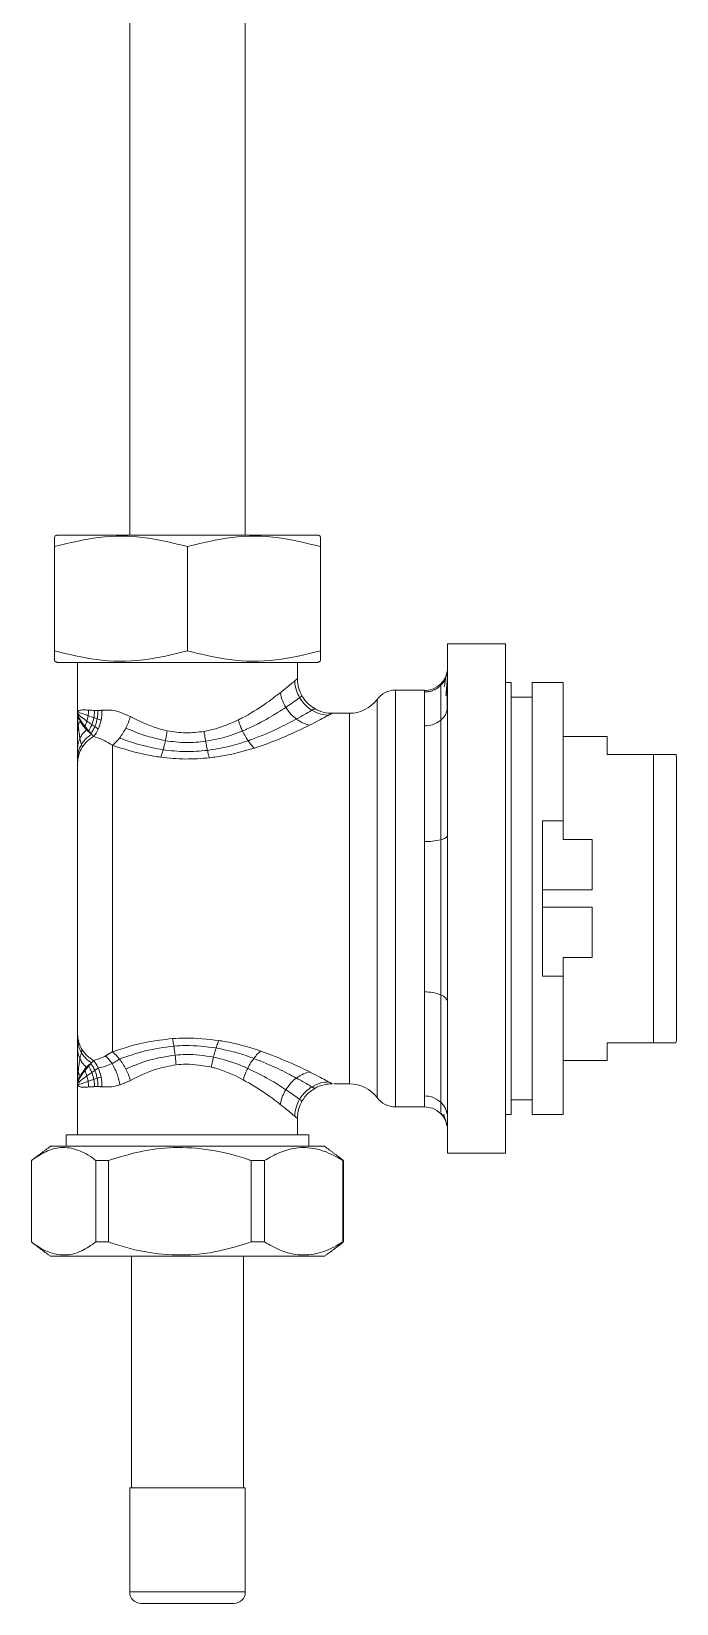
# Model space of a CAD drawing. Header units: millimetres. Extents: x 0 to 420, y 0 to 298.
# Drawn here: x 191.3 to 219.2, y 167.7 to 235.6 of the extents above; entities that cross this region are included whole.
import ezdxf

# ---------------------------------------------------------------- set-up
doc = ezdxf.new("R2010")
doc.units = ezdxf.units.MM

msp = doc.modelspace()

# ---------------------------------------------------------------- linework, layer by layer
at = {"color": 7, "linetype": 'Continuous', "lineweight": 15}
for p, q in [((203.694833, 213.889448), (192.415779, 213.889448)), ((192.305302, 213.389447), (192.305302, 208.889445)), ((198.055302, 213.389447), (198.055302, 208.889445)), ((203.805303, 213.389447), (203.805303, 208.889445)), ((209.305306, 209.189447), (209.305306, 187.189447)), ((211.805304, 209.189447), (211.805304, 187.189447)), ((203.694833, 208.389448), (192.415779, 208.389448)), ((212.055305, 207.514448), (212.055305, 188.864449)), ((212.955305, 207.514448), (212.955305, 188.864449)), ((214.305305, 207.514448), (214.305305, 201.545877)), ((214.305305, 206.439448), (214.305305, 205.189446)), ((216.205304, 204.414448), (216.205304, 205.189446)), ((218.205304, 204.414448), (216.205304, 204.414448)), ((213.405305, 194.833016), (213.405305, 201.545877)), ((213.405305, 201.545877), (214.305305, 201.545877)), ((214.305305, 200.739445), (214.305305, 201.545877)), ((214.305305, 200.739445), (215.555304, 200.739445)), ((215.555304, 200.739445), (215.555304, 198.564446)), ((215.555304, 198.564446), (213.405305, 198.564446)), ((213.405305, 197.814448), (215.555304, 197.814448)), ((215.555304, 197.814448), (215.555304, 195.639448)), ((214.305305, 194.833016), (214.305305, 195.639448)), ((215.555304, 195.639448), (214.305305, 195.639448)), ((214.305305, 194.833016), (213.405305, 194.833016)), ((214.305305, 194.833016), (214.305305, 188.864449)), ((218.205304, 191.964446), (216.205304, 191.964446)), ((216.205304, 191.964446), (216.205304, 191.189447)), ((214.305305, 191.189447), (216.205304, 191.189447)), ((214.305305, 191.189447), (214.305305, 189.939449)), ((192.127099, 187.489444), (203.983506, 187.489444)), ((203.305302, 187.989445), (192.805303, 187.989445)), ((191.305493, 183.355795), (191.305493, 186.873103)), ((194.098098, 186.873103), (194.63717, 186.873103)), ((194.098098, 186.873103), (194.098098, 183.355795)), ((194.63717, 183.355795), (194.63717, 186.873103)), ((200.812442, 186.873103), (201.386986, 186.873103)), ((200.812442, 186.873103), (200.812442, 183.355795)), ((201.386986, 183.355795), (201.386986, 186.873103)), ((204.769654, 186.873103), (204.805118, 186.873103)), ((204.769654, 186.873103), (204.769654, 183.355795)), ((204.805118, 183.355795), (204.805118, 186.873103)), ((194.63717, 183.355795), (194.098098, 183.355795)), ((201.386986, 183.355795), (200.812442, 183.355795)), ((204.805118, 183.355795), (204.769654, 183.355795)), ((192.127099, 182.739446), (203.983506, 182.739446)), ((196.687942, 172.739448), (195.555305, 172.739448)), ((200.555307, 172.739448), (196.687942, 172.739448)), ((196.961415, 167.739445), (196.055306, 167.739445)), ((200.055306, 167.739445), (196.961415, 167.739445))]:
    msp.add_line(p, q, dxfattribs=at)
at = {"color": 7, "linetype": 'Continuous', "lineweight": 0}
for p, q in [((207.055306, 207.189428), (207.055306, 189.189443)), ((206.255307, 206.789447), (206.255307, 189.589446)), ((205.055302, 190.189445), (205.055302, 206.189448)), ((194.805307, 191.572087), (194.805307, 204.806806)), ((218.205304, 191.964446), (218.205304, 204.414448)), ((195.555305, 168.239446), (196.687942, 168.239446)), ((196.687942, 168.239446), (200.555307, 168.239446))]:
    msp.add_line(p, q, dxfattribs=at)
at = {"color": 7, "linetype": 'Continuous', "lineweight": 15}
for centre, radius, start, end in [((207.055305, 206.189447), 1, 90.01844008, 143.13010235), ((205.055305, 207.689447), 1.5, 270, 323.13010235), ((192.488057, 206.231079), 1.860729, 349.59758913, 2.70271479), ((218.205305, 204.189447), 1, 0, 13.00287816), ((218.205305, 192.189447), 1, 346.84051861, 0), ((192.488057, 190.147814), 1.860729, 357.29728521, 10.40241087), ((205.055305, 188.689447), 1.5, 36.86989765, 90), ((207.055305, 190.189447), 1, 216.86989765, 270.02250481), ((196.055305, 168.239447), 0.5, 180, 270), ((200.055305, 168.239447), 0.5, 270, 0)]:
    msp.add_arc(centre, radius, start, end, dxfattribs=at)
at = {"color": 7, "linetype": 'Continuous', "lineweight": 0}
for centre, radius, start, end in [((192.696972, 206.190237), 1.647875, 335.47010012, 349.68275384), ((192.678646, 206.926964), 3.03678, 333.11401637, 343.16697131), ((194.701, 203.949474), 1.4241, 119.93059415, 147.02813867), ((192.956235, 206.070126), 1.362146, 319.39807627, 335.53874952), ((193.72682, 206.179759), 1.74589, 308.15046372, 322.70854579), ((192.999847, 206.753298), 2.671781, 322.3689516, 333.32078795), ((194.557132, 204.04423), 1.251835, 147.08296398, 179.80604504), ((194.557132, 192.334663), 1.251835, 180.19395496, 212.91703602), ((194.701, 192.42942), 1.4241, 212.97186133, 240.06940585), ((193.72682, 190.199134), 1.74589, 37.29145421, 51.84953628), ((192.956235, 190.308767), 1.362146, 24.46125048, 40.60192373), ((192.696972, 190.188656), 1.647875, 10.31724616, 24.52989988), ((192.999663, 189.625469), 2.672003, 26.67992569, 37.63078032), ((192.678394, 189.451838), 3.037047, 16.83329073, 26.88542291)]:
    msp.add_arc(centre, radius, start, end, dxfattribs=at)
at = {"color": 7, "linetype": 'Continuous', "lineweight": 15}
for points, degree in [([(195.555305, 236.889447), (195.555305, 213.889448)], 1), ([(200.555307, 213.889448), (200.555307, 236.889447)], 1), ([(192.415779, 213.889448), (192.305302, 213.834209)], 1), ([(203.805303, 213.834209), (203.694833, 213.889448)], 1), ([(211.805304, 209.189447), (209.305306, 209.189447)], 1), ([(192.305302, 208.444683), (192.415779, 208.389448)], 1), ([(193.305304, 208.389448), (193.305304, 206.189448)], 1), ([(202.805308, 207.689194), (202.805308, 208.389448)], 1), ([(203.694833, 208.389448), (203.805303, 208.444683)], 1), ([(208.305304, 207.189439), (208.096971, 207.189439), (207.680305, 207.189439), (207.263639, 207.189439), (207.055306, 207.189439)], 3), ([(209.230018, 207.661902), (209.012409, 207.399076)], 1), ([(212.055305, 207.514448), (211.805304, 207.514448)], 1), ([(214.305305, 207.514448), (212.955305, 207.514448)], 1), ([(202.902039, 206.862016), (203.006265, 206.939446)], 1), ([(212.955305, 206.889445), (212.055305, 206.889445)], 1), ([(193.305304, 205.449009), (193.305304, 206.189448)], 1), ([(203.435843, 206.320705), (203.555306, 206.390409)], 1), ([(205.055302, 206.189448), (204.304916, 206.189448)], 1), ([(193.305304, 204.693137), (193.305304, 205.449009)], 1), ([(193.990444, 205.183642), (193.909144, 205.288311)], 1), ([(216.205304, 205.189446), (214.305305, 205.189446)], 1), ([(193.305304, 204.048468), (193.305304, 204.268662)], 1), ([(219.203574, 201.033151), (219.204613, 200.782271)], 1), ([(219.204029, 200.8767), (219.204707, 200.767653)], 1), ([(219.204707, 200.767653), (219.205306, 200.615855)], 1), ([(193.305304, 192.330426), (193.305304, 192.110261)], 1), ([(193.990444, 191.195251), (193.909702, 191.090399)], 1), ([(193.305304, 190.189445), (193.305304, 187.989445)], 1), ([(204.378983, 190.189445), (205.055302, 190.189445)], 1), ([(203.006265, 189.439448), (202.901048, 189.517604)], 1), ([(203.555306, 189.988485), (203.434711, 190.058844)], 1), ([(212.055305, 189.489448), (212.955305, 189.489448)], 1), ([(207.055306, 189.189443), (207.263639, 189.189443), (207.680305, 189.189443), (208.096971, 189.189443), (208.305304, 189.189443)], 3), ([(209.012409, 188.927786), (209.230175, 188.602062)], 1), ([(209.136424, 188.871989), (209.286695, 188.381458)], 1), ([(211.805304, 188.864449), (212.055305, 188.864449)], 1), ([(212.955305, 188.864449), (214.305305, 188.864449)], 1), ([(202.805308, 187.989445), (202.805308, 188.689696)], 1), ([(209.299383, 188.408332), (209.29273, 188.627699)], 1), ([(192.127099, 187.489444), (191.328978, 186.890857)], 1), ([(192.805303, 187.989445), (192.805303, 187.489444)], 1), ([(203.305302, 187.489444), (203.305302, 187.989445)], 1), ([(204.781627, 186.890857), (203.983506, 187.489444)], 1), ([(209.305306, 187.189447), (211.805304, 187.189447)], 1), ([(191.330647, 183.336789), (192.127099, 182.739446)], 1), ([(203.983506, 182.739446), (204.779965, 183.336789)], 1), ([(195.630302, 182.739446), (195.630302, 172.739448)], 1), ([(200.480302, 172.739448), (200.480302, 182.739446)], 1), ([(195.555305, 172.739448), (195.555305, 168.239446)], 1), ([(200.555307, 168.239446), (200.555307, 172.739448)], 1)]:
    msp.add_open_spline(points, degree=degree, dxfattribs=at)
for points, knots in [([(192.305302, 213.389447), (192.942988, 213.546967), (194.237247, 213.866672), (196.194725, 213.853127), (197.453046, 213.539537), (198.055302, 213.389447)], [0, 0, 0, 0, 0.336157916, 0.682272892, 1, 1, 1, 1]), ([(192.305302, 213.803591), (192.305302, 213.79292), (192.305302, 213.771993), (192.305302, 213.515268), (192.305302, 213.389447)], [0, 0, 0, 0, 0.509897468, 1, 1, 1, 1]), ([(198.055302, 213.389447), (198.692988, 213.546967), (199.987248, 213.866672), (201.944725, 213.853127), (203.203047, 213.539537), (203.805303, 213.389447)], [0, 0, 0, 0, 0.336157916, 0.682272892, 1, 1, 1, 1]), ([(203.805303, 213.389447), (203.805303, 213.514911), (203.805303, 213.770919), (203.805303, 213.79557), (203.805303, 213.80814)], [0, 0, 0, 0, 0.490080172, 1, 1, 1, 1]), ([(198.055302, 208.889445), (197.417619, 208.731927), (196.123362, 208.412224), (194.165886, 208.425771), (192.90756, 208.739357), (192.305302, 208.889445)], [0, 0, 0, 0, 0.3361569378, 0.682271982, 1, 1, 1, 1]), ([(192.305302, 208.889445), (192.305302, 208.763981), (192.305302, 208.507974), (192.305302, 208.483323), (192.305302, 208.470752)], [0, 0, 0, 0, 0.490080172, 1, 1, 1, 1]), ([(203.805303, 208.889445), (203.167619, 208.731927), (201.873363, 208.412224), (199.915886, 208.425771), (198.657561, 208.739357), (198.055302, 208.889445)], [0, 0, 0, 0, 0.3361569378, 0.682271982, 1, 1, 1, 1]), ([(203.805303, 208.475301), (203.805303, 208.485972), (203.805303, 208.506899), (203.805303, 208.763624), (203.805303, 208.889445)], [0, 0, 0, 0, 0.509897468, 1, 1, 1, 1]), ([(209.305306, 208.16732), (209.287858, 208.019446), (209.256702, 207.755404), (209.087049, 207.552662), (209.012409, 207.463464)], [0, 0, 0, 0, 0.560041189, 1, 1, 1, 1]), ([(209.286717, 207.977602), (209.272617, 207.930534), (209.244632, 207.837118), (209.185469, 207.497903), (209.156116, 207.329607)], [0, 0, 0, 0, 0.503864618, 1, 1, 1, 1]), ([(209.230033, 206.941741), (209.25253, 207.181369), (209.294714, 207.630684), (209.300183, 207.903597), (209.302736, 208.03096)], [0, 0, 0, 0, 0.53332031, 1, 1, 1, 1]), ([(202.690979, 207.591163), (202.705779, 207.448033), (202.732209, 207.192442), (202.850146, 206.96298), (202.902039, 206.862016)], [0, 0, 0, 0, 0.559996218, 1, 1, 1, 1]), ([(202.805308, 207.689447), (202.816399, 207.541917), (202.836203, 207.278473), (202.954302, 207.043037), (203.006265, 206.939446)], [0, 0, 0, 0, 0.5600037601, 1, 1, 1, 1]), ([(209.012409, 207.463464), (208.895166, 207.370821), (208.685802, 207.205387), (208.421568, 207.181623), (208.305304, 207.171166)], [0, 0, 0, 0, 0.559998883, 1, 1, 1, 1]), ([(209.012409, 207.399087), (208.963993, 207.356185), (208.866213, 207.26954), (208.690161, 207.178994), (208.501079, 207.119648), (208.37014, 207.112396), (208.305304, 207.108805)], [0, 0, 0, 0, 0.247577576, 0.500004017, 0.752424088, 1, 1, 1, 1]), ([(209.012409, 207.352808), (209.012409, 207.337424), (209.012409, 207.271548), (209.012409, 206.814469), (209.012409, 206.198307), (209.012409, 205.889998)], [0, 0, 0, 0, 0.13210737, 0.565732993, 1, 1, 1, 1]), ([(209.286717, 206.316905), (209.285892, 206.59608), (209.284244, 207.15372), (209.282455, 207.469829), (209.281561, 207.627682)], [0, 0, 0, 0, 0.500635623, 1, 1, 1, 1]), ([(200.433393, 205.427969), (200.490971, 205.452125), (200.906271, 205.626362), (201.60467, 205.990579), (202.075338, 206.295401), (202.307363, 206.44567)], [0, 0, 0, 0, 0.075452101, 0.544225466, 1, 1, 1, 1]), ([(202.067388, 207.080787), (202.095586, 206.957334), (202.145939, 206.736882), (202.25804, 206.534651), (202.307363, 206.44567)], [0, 0, 0, 0, 0.560002336, 1, 1, 1, 1]), ([(202.307363, 206.44567), (202.331433, 206.461725), (202.600578, 206.641257), (202.758364, 206.756803), (202.902039, 206.862016)], [0, 0, 0, 0, 0.089428251, 1, 1, 1, 1]), ([(202.902039, 206.862016), (202.984034, 206.742494), (203.130454, 206.529062), (203.34253, 206.38437), (203.435843, 206.320705)], [0, 0, 0, 0, 0.559998396, 1, 1, 1, 1]), ([(203.006265, 206.939446), (203.089636, 206.817227), (203.238511, 206.598981), (203.458508, 206.454139), (203.555306, 206.390409)], [0, 0, 0, 0, 0.560002063, 1, 1, 1, 1]), ([(209.305306, 206.475815), (209.288028, 206.352747), (209.257174, 206.132986), (209.087198, 205.964244), (209.012409, 205.889998)], [0, 0, 0, 0, 0.560004273, 1, 1, 1, 1]), ([(193.305304, 206.189448), (193.330362, 206.203451), (193.375084, 206.228444), (193.641725, 206.130118), (193.75897, 206.086883)], [0, 0, 0, 0, 0.560291103, 1, 1, 1, 1]), ([(193.424081, 205.891082), (193.389321, 205.950589), (193.319536, 206.070054), (193.31006, 206.14955), (193.305304, 206.189448)], [0, 0, 0, 0, 0.498106403, 1, 1, 1, 1]), ([(193.305304, 206.189448), (193.327703, 206.157158), (193.367772, 206.099396), (193.601444, 205.927952), (193.704491, 205.852346)], [0, 0, 0, 0, 0.559007177, 1, 1, 1, 1]), ([(193.409746, 205.864599), (193.376234, 205.937079), (193.316758, 206.065716), (193.308785, 206.151847), (193.305304, 206.189448)], [0, 0, 0, 0, 0.5634410422, 1, 1, 1, 1]), ([(193.331649, 205.660427), (193.323168, 205.768144), (193.308073, 205.959854), (193.306147, 206.119502), (193.305304, 206.189448)], [0, 0, 0, 0, 0.561873881, 1, 1, 1, 1]), ([(193.409746, 205.864599), (193.391754, 205.827218), (193.359625, 205.760466), (193.340197, 205.690995), (193.331649, 205.660427)], [0, 0, 0, 0, 0.559997354, 1, 1, 1, 1]), ([(193.424118, 205.891194), (193.421376, 205.886246), (193.41648, 205.877413), (193.411803, 205.868514), (193.409746, 205.864599)], [0, 0, 0, 0, 0.560132687, 1, 1, 1, 1]), ([(193.687206, 205.475038), (193.625635, 205.546979), (193.512758, 205.678869), (193.441937, 205.806559), (193.409746, 205.864599)], [0, 0, 0, 0, 0.545461577, 1, 1, 1, 1]), ([(193.704491, 205.852346), (193.690297, 205.809829), (193.664951, 205.733903), (193.631579, 205.661849), (193.616895, 205.630144)], [0, 0, 0, 0, 0.559994412, 1, 1, 1, 1]), ([(193.75897, 206.086883), (193.751083, 206.042464), (193.736999, 205.963142), (193.714424, 205.886201), (193.704491, 205.852346)], [0, 0, 0, 0, 0.5599918962, 1, 1, 1, 1]), ([(193.704491, 205.852346), (193.741762, 205.826106), (193.809296, 205.778559), (193.8848, 205.726932), (193.918636, 205.703797)], [0, 0, 0, 0, 0.551878372, 1, 1, 1, 1]), ([(193.77893, 206.327671), (193.77755, 206.282501), (193.775085, 206.201839), (193.763894, 206.122009), (193.75897, 206.086883)], [0, 0, 0, 0, 0.55999786, 1, 1, 1, 1]), ([(193.75897, 206.086883), (193.801174, 206.071672), (193.877032, 206.044333), (193.964211, 206.014084), (194.002887, 206.000665)], [0, 0, 0, 0, 0.556358374, 1, 1, 1, 1]), ([(194.002887, 206.000665), (193.990661, 205.943879), (193.968829, 205.842476), (193.933972, 205.746171), (193.918636, 205.703797)], [0, 0, 0, 0, 0.5600022182, 1, 1, 1, 1]), ([(194.033509, 206.310963), (194.031469, 206.252558), (194.027826, 206.148264), (194.010507, 206.045764), (194.002887, 206.000665)], [0, 0, 0, 0, 0.560006003, 1, 1, 1, 1]), ([(194.002887, 206.000665), (194.029402, 205.991625), (194.077143, 205.975348), (194.127534, 205.95872), (194.149939, 205.951327)], [0, 0, 0, 0, 0.5553864521, 1, 1, 1, 1]), ([(194.149939, 205.951327), (194.135281, 205.886545), (194.109106, 205.770861), (194.066516, 205.662909), (194.047776, 205.615411)], [0, 0, 0, 0, 0.559998681, 1, 1, 1, 1]), ([(194.184063, 206.307644), (194.182378, 206.240398), (194.179369, 206.120314), (194.158931, 206.002962), (194.149939, 205.951327)], [0, 0, 0, 0, 0.559997332, 1, 1, 1, 1]), ([(194.149939, 205.951327), (194.179834, 205.941839), (194.235488, 205.924176), (194.292032, 205.904303), (194.318203, 205.895105)], [0, 0, 0, 0, 0.537170636, 1, 1, 1, 1]), ([(200.252352, 205.905957), (200.281377, 205.814713), (200.333209, 205.651777), (200.402782, 205.496355), (200.433393, 205.427969)], [0, 0, 0, 0, 0.559999823, 1, 1, 1, 1]), ([(200.673973, 205.005484), (200.73761, 205.027864), (201.193424, 205.188166), (201.967343, 205.523477), (202.50002, 205.804848), (202.761186, 205.9428)], [0, 0, 0, 0, 0.0763906961, 0.5471652085, 1, 1, 1, 1]), ([(202.761186, 205.9428), (202.788169, 205.957362), (202.954968, 206.047375), (203.219968, 206.195567), (203.364684, 206.279455), (203.435843, 206.320705)], [0, 0, 0, 0, 0.089330416, 0.552204263, 1, 1, 1, 1]), ([(202.761186, 205.9428), (202.864252, 205.874542), (203.0483, 205.752651), (203.246957, 205.700041), (203.334366, 205.676893)], [0, 0, 0, 0, 0.559998689, 1, 1, 1, 1]), ([(203.435843, 206.320705), (203.56391, 206.255581), (203.792598, 206.13929), (204.044181, 206.116646), (204.154877, 206.106683)], [0, 0, 0, 0, 0.560003945, 1, 1, 1, 1]), ([(203.555306, 206.390409), (203.688615, 206.326249), (203.926667, 206.211679), (204.189609, 206.196241), (204.305304, 206.189448)], [0, 0, 0, 0, 0.560000663, 1, 1, 1, 1]), ([(209.012409, 205.889998), (208.895166, 205.813072), (208.685803, 205.675705), (208.421568, 205.655973), (208.305304, 205.647292)], [0, 0, 0, 0, 0.559999749, 1, 1, 1, 1]), ([(209.012409, 205.889998), (209.012409, 205.527952), (209.012409, 204.848365), (209.012409, 203.57026), (209.012409, 202.219516), (209.012409, 201.22556), (209.012409, 200.728049)], [0, 0, 0, 0, 0.2752360934, 0.5166375816, 0.7580601614, 1, 1, 1, 1]), ([(193.331649, 205.660427), (193.323196, 205.621164), (193.308102, 205.551051), (193.306159, 205.480057), (193.305304, 205.448819)], [0, 0, 0, 0, 0.559996937, 1, 1, 1, 1]), ([(193.404031, 205.111625), (193.372421, 205.03529), (193.315974, 204.898977), (193.308564, 204.756025), (193.305304, 204.693126)], [0, 0, 0, 0, 0.559999201, 1, 1, 1, 1]), ([(193.404031, 205.111625), (193.387805, 205.211044), (193.358402, 205.391194), (193.339928, 205.577112), (193.331649, 205.660427)], [0, 0, 0, 0, 0.55187377, 1, 1, 1, 1]), ([(193.687206, 205.475038), (193.622845, 205.412546), (193.507916, 205.300954), (193.435774, 205.169475), (193.404031, 205.111625)], [0, 0, 0, 0, 0.560000302, 1, 1, 1, 1]), ([(193.465029, 204.839544), (193.452945, 204.885064), (193.430911, 204.968058), (193.412393, 205.066965), (193.404031, 205.111625)], [0, 0, 0, 0, 0.54846389, 1, 1, 1, 1]), ([(193.909345, 205.288442), (193.809592, 205.21627), (193.631467, 205.087394), (193.515884, 204.915275), (193.465029, 204.839544)], [0, 0, 0, 0, 0.560012443, 1, 1, 1, 1]), ([(193.722261, 205.504643), (193.715625, 205.499176), (193.703784, 205.489421), (193.692268, 205.47943), (193.687206, 205.475038)], [0, 0, 0, 0, 0.560353297, 1, 1, 1, 1]), ([(193.906812, 205.291083), (193.86365, 205.321219), (193.783841, 205.376943), (193.717615, 205.444169), (193.687206, 205.475038)], [0, 0, 0, 0, 0.540815368, 1, 1, 1, 1]), ([(193.918636, 205.703797), (193.896752, 205.651085), (193.857675, 205.556958), (193.806778, 205.471017), (193.784384, 205.433203)], [0, 0, 0, 0, 0.560007485, 1, 1, 1, 1]), ([(193.918636, 205.703797), (193.942062, 205.687851), (193.984664, 205.658853), (194.028186, 205.628895), (194.047776, 205.615411)], [0, 0, 0, 0, 0.549882011, 1, 1, 1, 1]), ([(194.047776, 205.615411), (194.074555, 205.597199), (194.126277, 205.562026), (194.173395, 205.52429), (194.196118, 205.506092)], [0, 0, 0, 0, 0.5177543462, 1, 1, 1, 1]), ([(195.115787, 205.121977), (195.407907, 205.0164), (195.996794, 204.803566), (196.666371, 204.677843), (197.003802, 204.614485)], [0, 0, 0, 0, 0.496054566, 1, 1, 1, 1]), ([(195.387175, 205.553682), (195.650398, 205.440006), (196.177667, 205.212298), (196.791554, 205.075611), (197.098976, 205.00716)], [0, 0, 0, 0, 0.499219753, 1, 1, 1, 1]), ([(197.177035, 205.43672), (197.163846, 205.3552), (197.140295, 205.209631), (197.111601, 205.069026), (197.098976, 205.00716)], [0, 0, 0, 0, 0.560002131, 1, 1, 1, 1]), ([(198.774589, 205.406317), (198.785469, 205.325386), (198.804897, 205.180864), (198.828439, 205.041165), (198.838798, 204.979697)], [0, 0, 0, 0, 0.559998946, 1, 1, 1, 1]), ([(198.838798, 204.979697), (199.121363, 205.032633), (199.686249, 205.138459), (200.184417, 205.331493), (200.433393, 205.427969)], [0, 0, 0, 0, 0.500215562, 1, 1, 1, 1]), ([(200.433393, 205.427969), (200.475228, 205.343508), (200.549933, 205.192683), (200.636071, 205.062684), (200.673973, 205.005484)], [0, 0, 0, 0, 0.559996084, 1, 1, 1, 1]), ([(193.465029, 204.839544), (193.413977, 204.736952), (193.322812, 204.553752), (193.310653, 204.355659), (193.305304, 204.268498)], [0, 0, 0, 0, 0.560002004, 1, 1, 1, 1]), ([(193.305304, 204.268662), (193.305304, 204.337067), (193.305304, 204.47016), (193.305304, 204.620208), (193.305304, 204.693137)], [0, 0, 0, 0, 0.513960712, 1, 1, 1, 1]), ([(193.506268, 204.724507), (193.498382, 204.742969), (193.484023, 204.776585), (193.470931, 204.819981), (193.465029, 204.839544)], [0, 0, 0, 0, 0.549189355, 1, 1, 1, 1]), ([(197.003802, 204.614485), (196.984653, 204.548541), (196.95046, 204.430786), (196.915201, 204.334692), (196.899687, 204.292411)], [0, 0, 0, 0, 0.560001802, 1, 1, 1, 1]), ([(197.098976, 205.00716), (197.082081, 204.930121), (197.051913, 204.792552), (197.018502, 204.668894), (197.003802, 204.614485)], [0, 0, 0, 0, 0.560003638, 1, 1, 1, 1]), ([(197.003802, 204.614485), (197.326962, 204.578374), (197.962691, 204.507337), (198.602244, 204.562028), (198.916694, 204.588918)], [0, 0, 0, 0, 0.508329606, 1, 1, 1, 1]), ([(197.098976, 205.00716), (197.392807, 204.968363), (197.970604, 204.892071), (198.552713, 204.950823), (198.838798, 204.979697)], [0, 0, 0, 0, 0.5085385423, 1, 1, 1, 1]), ([(198.838798, 204.979697), (198.85264, 204.903116), (198.877358, 204.766365), (198.904675, 204.643137), (198.916694, 204.588918)], [0, 0, 0, 0, 0.560005926, 1, 1, 1, 1]), ([(198.916694, 204.588918), (199.226782, 204.637936), (199.843206, 204.735378), (200.398177, 204.915815), (200.673973, 205.005484)], [0, 0, 0, 0, 0.503044776, 1, 1, 1, 1]), ([(198.916694, 204.588918), (198.932337, 204.523123), (198.960271, 204.405632), (198.989065, 204.309228), (199.001735, 204.266811)], [0, 0, 0, 0, 0.5600017436, 1, 1, 1, 1]), ([(200.673973, 205.005484), (200.723757, 204.937612), (200.812659, 204.816412), (200.905366, 204.726932), (200.946157, 204.68756)], [0, 0, 0, 0, 0.55999283, 1, 1, 1, 1]), ([(219.179665, 204.414448), (219.17664, 204.414448), (219.170573, 204.414448), (219.099661, 204.414448), (218.933791, 204.414448), (218.749442, 204.414448), (218.49853, 204.414448), (218.339517, 204.414448), (218.237767, 204.414448), (218.205304, 204.414448)], [0, 0, 0, 0, 0.279749244, 0.561109612, 0.687832802, 0.857232952, 0.914758515, 0.97280477, 1, 1, 1, 1]), ([(193.305304, 204.048468), (193.305304, 203.747353), (193.305304, 203.132855), (193.305304, 201.692316), (193.305304, 200.003061), (193.305304, 198.189447), (193.305304, 196.375832), (193.305304, 194.686577), (193.305304, 193.246038), (193.305304, 192.63154), (193.305304, 192.330426)], [0, 0, 0, 0, 0.122504248, 0.249999944, 0.377495748, 0.5, 0.622504252, 0.750000056, 0.877495752, 1, 1, 1, 1]), ([(219.205306, 201.363714), (219.205306, 201.774329), (219.205306, 202.595558), (219.205306, 203.485033), (219.205306, 204.078298), (219.205306, 204.152398), (219.205306, 204.189448)], [0, 0, 0, 0, 0.249999734, 0.499999927, 0.749999955, 1, 1, 1, 1]), ([(219.205306, 201.363714), (219.204393, 201.259618), (219.203105, 201.112897), (219.203821, 200.929871), (219.204029, 200.8767)], [0, 0, 0, 0, 0.709484312, 1, 1, 1, 1]), ([(209.012409, 200.728049), (208.895166, 200.702689), (208.685803, 200.657403), (208.421568, 200.650899), (208.305304, 200.648038)], [0, 0, 0, 0, 0.56000027, 1, 1, 1, 1]), ([(209.305306, 200.920915), (209.287929, 200.880396), (209.256901, 200.808044), (209.087112, 200.752491), (209.012409, 200.728049)], [0, 0, 0, 0, 0.560028436, 1, 1, 1, 1]), ([(209.012409, 200.728049), (209.012409, 200.308391), (209.012409, 199.469811), (209.012409, 197.891902), (209.012409, 196.016573), (209.012409, 194.690552), (209.012409, 194.027262)], [0, 0, 0, 0, 0.187980093, 0.375630059, 0.687683212, 1, 1, 1, 1]), ([(219.205306, 195.763038), (219.205306, 196.154055), (219.205306, 196.93609), (219.205306, 198.189447), (219.205306, 199.442804), (219.205306, 200.224838), (219.205306, 200.615855)], [0, 0, 0, 0, 0.249999621, 0.5, 0.750000379, 1, 1, 1, 1]), ([(219.205306, 195.015179), (219.204453, 195.119833), (219.202707, 195.33407), (219.204427, 195.617873), (219.205306, 195.763038)], [0, 0, 0, 0, 0.488498639, 1, 1, 1, 1]), ([(219.205306, 192.189446), (219.205306, 192.226496), (219.205306, 192.300596), (219.205306, 192.89386), (219.205306, 193.783335), (219.205306, 194.604565), (219.205306, 195.015179)], [0, 0, 0, 0, 0.250000045, 0.500000073, 0.750000266, 1, 1, 1, 1]), ([(209.012409, 194.027262), (208.895166, 194.06884), (208.685803, 194.143088), (208.421568, 194.153752), (208.305304, 194.158444)], [0, 0, 0, 0, 0.5600000024, 1, 1, 1, 1]), ([(209.305306, 193.71132), (209.28787, 193.777697), (209.256735, 193.896219), (209.08706, 193.987223), (209.012409, 194.027262)], [0, 0, 0, 0, 0.5600399252, 1, 1, 1, 1]), ([(209.012409, 194.027262), (209.012409, 193.591178), (209.012409, 192.719219), (209.012409, 191.434352), (209.012409, 190.209206), (209.012409, 189.663108), (209.012409, 189.390359)], [0, 0, 0, 0, 0.2073316921, 0.4145646201, 0.7076049329, 1, 1, 1, 1]), ([(193.465037, 191.53936), (193.413981, 191.641954), (193.322811, 191.825155), (193.310653, 192.023252), (193.305304, 192.110414)], [0, 0, 0, 0, 0.56000296, 1, 1, 1, 1]), ([(193.305304, 192.110261), (193.305304, 192.039452), (193.305304, 191.906201), (193.305304, 191.75616), (193.305304, 191.68585)], [0, 0, 0, 0, 0.531387493, 1, 1, 1, 1]), ([(193.305304, 191.68585), (193.305304, 191.56025), (193.305304, 191.312713), (193.305304, 191.056371), (193.305304, 190.930096)], [0, 0, 0, 0, 0.507399054, 1, 1, 1, 1]), ([(193.404031, 191.26728), (193.372421, 191.343616), (193.315974, 191.479931), (193.308564, 191.622884), (193.305304, 191.685783)], [0, 0, 0, 0, 0.560001512, 1, 1, 1, 1]), ([(193.404031, 191.26728), (193.414699, 191.323627), (193.433355, 191.422171), (193.455538, 191.504224), (193.465037, 191.53936)], [0, 0, 0, 0, 0.571789933, 1, 1, 1, 1]), ([(193.465037, 191.53936), (193.472535, 191.563956), (193.48567, 191.607044), (193.500083, 191.64017), (193.506268, 191.654386)], [0, 0, 0, 0, 0.570839989, 1, 1, 1, 1]), ([(193.909352, 191.090459), (193.8096, 191.162631), (193.631474, 191.291506), (193.515892, 191.463628), (193.465037, 191.53936)], [0, 0, 0, 0, 0.560010338, 1, 1, 1, 1]), ([(197.465909, 191.817841), (197.041979, 191.760137), (196.20253, 191.645876), (195.475607, 191.385701), (195.115787, 191.256916)], [0, 0, 0, 0, 0.505009964, 1, 1, 1, 1]), ([(197.465909, 191.817841), (197.455235, 191.883469), (197.436173, 192.000662), (197.416544, 192.097391), (197.407906, 192.139951)], [0, 0, 0, 0, 0.559998772, 1, 1, 1, 1]), ([(199.292173, 191.734722), (198.852428, 191.79061), (198.245742, 191.867716), (197.634189, 191.828603), (197.465909, 191.817841)], [0, 0, 0, 0, 0.7248318455, 1, 1, 1, 1]), ([(197.519158, 191.429121), (197.509683, 191.505206), (197.492763, 191.64107), (197.474115, 191.763828), (197.465909, 191.817841)], [0, 0, 0, 0, 0.560003609, 1, 1, 1, 1]), ([(199.180101, 191.339837), (199.199967, 191.417411), (199.235441, 191.555936), (199.274838, 191.680093), (199.292173, 191.734722)], [0, 0, 0, 0, 0.559996967, 1, 1, 1, 1]), ([(199.292173, 191.734722), (199.314765, 191.800835), (199.355106, 191.918893), (199.396743, 192.014607), (199.415063, 192.056721)], [0, 0, 0, 0, 0.5600004973, 1, 1, 1, 1]), ([(200.921697, 191.284457), (200.901616, 191.291895), (200.643329, 191.387564), (200.118516, 191.564652), (199.568981, 191.677752), (199.292173, 191.734722)], [0, 0, 0, 0, 0.04015711, 0.516514414, 1, 1, 1, 1]), ([(200.921697, 191.284457), (200.97679, 191.352662), (201.07517, 191.474457), (201.178031, 191.561883), (201.223289, 191.600351)], [0, 0, 0, 0, 0.560004426, 1, 1, 1, 1]), ([(219.164887, 191.964446), (219.168941, 191.964446), (219.177995, 191.964446), (219.135273, 191.964446), (219.013742, 191.964446), (218.821499, 191.964446), (218.65501, 191.964446), (218.461949, 191.964446), (218.314162, 191.964446), (218.226583, 191.964446), (218.205304, 191.964446)], [0, 0, 0, 0, 0.196214916, 0.438198204, 0.678705629, 0.774846701, 0.871525607, 0.926600204, 0.982166372, 1, 1, 1, 1]), ([(193.305304, 190.930096), (193.305304, 190.796126), (193.305304, 190.535673), (193.305304, 190.302621), (193.305304, 190.189445)], [0, 0, 0, 0, 0.514374198, 1, 1, 1, 1]), ([(193.331649, 190.718463), (193.323196, 190.757726), (193.308102, 190.827839), (193.306159, 190.89883), (193.305304, 190.930067)], [0, 0, 0, 0, 0.5600024679, 1, 1, 1, 1]), ([(193.331649, 190.718463), (193.342414, 190.824463), (193.361352, 191.010947), (193.391165, 191.190002), (193.404031, 191.26728)], [0, 0, 0, 0, 0.568410782, 1, 1, 1, 1]), ([(193.687213, 190.903863), (193.622853, 190.966355), (193.507924, 191.077948), (193.435777, 191.209428), (193.404031, 191.26728)], [0, 0, 0, 0, 0.559994147, 1, 1, 1, 1]), ([(193.409746, 190.514291), (193.451452, 190.588287), (193.523981, 190.71697), (193.638532, 190.848125), (193.687213, 190.903863)], [0, 0, 0, 0, 0.575025896, 1, 1, 1, 1]), ([(193.687213, 190.903863), (193.72587, 190.942697), (193.792578, 191.009711), (193.872995, 191.064688), (193.906812, 191.087807)], [0, 0, 0, 0, 0.579484765, 1, 1, 1, 1]), ([(193.722268, 190.874258), (193.715633, 190.879724), (193.703791, 190.88948), (193.692276, 190.899471), (193.687213, 190.903863)], [0, 0, 0, 0, 0.560353031, 1, 1, 1, 1]), ([(193.918628, 190.675097), (193.896748, 190.727808), (193.857675, 190.821936), (193.806778, 190.907877), (193.784384, 190.94569)], [0, 0, 0, 0, 0.560003251, 1, 1, 1, 1]), ([(194.196118, 190.872801), (194.167684, 190.850297), (194.120198, 190.812714), (194.068513, 190.77758), (194.047776, 190.763483)], [0, 0, 0, 0, 0.59878179, 1, 1, 1, 1]), ([(194.196118, 190.872801), (194.300918, 190.891149), (194.486156, 190.92358), (194.698554, 191.020084), (194.790786, 191.06199)], [0, 0, 0, 0, 0.56576009, 1, 1, 1, 1]), ([(194.790786, 191.06199), (194.851267, 191.09379), (194.95909, 191.15048), (195.067978, 191.224442), (195.115787, 191.256916)], [0, 0, 0, 0, 0.560932407, 1, 1, 1, 1]), ([(194.790786, 191.06199), (194.879349, 190.903709), (195.037713, 190.62068), (195.104086, 190.284984), (195.133341, 190.137023)], [0, 0, 0, 0, 0.559243511, 1, 1, 1, 1]), ([(197.519158, 191.429121), (197.132474, 191.36661), (196.360997, 191.241892), (195.711251, 190.96388), (195.387175, 190.825215)], [0, 0, 0, 0, 0.5012258643, 1, 1, 1, 1]), ([(199.180101, 191.339837), (198.780379, 191.399884), (198.229065, 191.482702), (197.67226, 191.440677), (197.519158, 191.429121)], [0, 0, 0, 0, 0.725036383, 1, 1, 1, 1]), ([(197.563281, 191.005671), (197.555782, 191.085972), (197.54239, 191.229364), (197.526257, 191.368085), (197.519158, 191.429121)], [0, 0, 0, 0, 0.560003833, 1, 1, 1, 1]), ([(199.08872, 190.906836), (199.104106, 190.989042), (199.131582, 191.13584), (199.165276, 191.277504), (199.180101, 191.339837)], [0, 0, 0, 0, 0.559995054, 1, 1, 1, 1]), ([(200.657373, 190.85495), (200.63923, 190.862977), (200.40705, 190.965707), (199.934894, 191.155756), (199.432049, 191.278392), (199.180101, 191.339837)], [0, 0, 0, 0, 0.040578101, 0.519286119, 1, 1, 1, 1]), ([(200.462972, 190.364895), (200.493674, 190.458579), (200.548499, 190.62587), (200.624106, 190.784954), (200.657373, 190.85495)], [0, 0, 0, 0, 0.560002638, 1, 1, 1, 1]), ([(200.657373, 190.85495), (200.703096, 190.941224), (200.784743, 191.095283), (200.87985, 191.226654), (200.921697, 191.284457)], [0, 0, 0, 0, 0.560005513, 1, 1, 1, 1]), ([(202.305888, 189.934203), (202.082657, 190.081217), (201.629188, 190.379859), (200.984631, 190.694963), (200.657373, 190.85495)], [0, 0, 0, 0, 0.492274392, 1, 1, 1, 1]), ([(202.759532, 190.436987), (202.507819, 190.571952), (201.993817, 190.847551), (201.283939, 191.136838), (200.921697, 191.284457)], [0, 0, 0, 0, 0.489713177, 1, 1, 1, 1]), ([(193.305304, 190.189445), (193.30667, 190.279686), (193.309118, 190.441285), (193.324747, 190.633559), (193.331649, 190.718463)], [0, 0, 0, 0, 0.55842189, 1, 1, 1, 1]), ([(193.704491, 190.526547), (193.577261, 190.432299), (193.350103, 190.264027), (193.31899, 190.212231), (193.305304, 190.189445)], [0, 0, 0, 0, 0.560091301, 1, 1, 1, 1]), ([(193.305304, 190.189445), (193.310913, 190.238718), (193.320981, 190.32716), (193.382501, 190.456853), (193.409746, 190.514291)], [0, 0, 0, 0, 0.557126671, 1, 1, 1, 1]), ([(193.424088, 190.487752), (193.389325, 190.428262), (193.319534, 190.308831), (193.310059, 190.229341), (193.305304, 190.189445)], [0, 0, 0, 0, 0.4981033437, 1, 1, 1, 1]), ([(193.75897, 190.29201), (193.614245, 190.238769), (193.35544, 190.14356), (193.320643, 190.175407), (193.305304, 190.189445)], [0, 0, 0, 0, 0.559203588, 1, 1, 1, 1]), ([(193.409746, 190.514291), (193.391754, 190.551672), (193.359625, 190.618423), (193.340197, 190.687895), (193.331649, 190.718463)], [0, 0, 0, 0, 0.559997415, 1, 1, 1, 1]), ([(193.424088, 190.487752), (193.421351, 190.49269), (193.416464, 190.501504), (193.411798, 190.510385), (193.409746, 190.514291)], [0, 0, 0, 0, 0.560181116, 1, 1, 1, 1]), ([(193.704491, 190.526547), (193.690293, 190.569063), (193.664939, 190.644985), (193.631575, 190.717043), (193.616895, 190.748749)], [0, 0, 0, 0, 0.559991871, 1, 1, 1, 1]), ([(193.918628, 190.675097), (193.875891, 190.645854), (193.800628, 190.594354), (193.733501, 190.547008), (193.704491, 190.526547)], [0, 0, 0, 0, 0.567830082, 1, 1, 1, 1]), ([(193.75897, 190.29201), (193.751079, 190.336429), (193.736989, 190.41575), (193.714421, 190.492692), (193.704491, 190.526547)], [0, 0, 0, 0, 0.559999152, 1, 1, 1, 1]), ([(194.002887, 190.378228), (193.953991, 190.361218), (193.867223, 190.331033), (193.791862, 190.303867), (193.75897, 190.29201)], [0, 0, 0, 0, 0.563530628, 1, 1, 1, 1]), ([(193.778922, 190.051222), (193.777545, 190.096393), (193.775087, 190.177054), (193.763894, 190.256885), (193.75897, 190.29201)], [0, 0, 0, 0, 0.5599971724, 1, 1, 1, 1]), ([(194.047776, 190.763483), (194.022981, 190.746434), (193.97946, 190.716511), (193.936928, 190.687555), (193.918628, 190.675097)], [0, 0, 0, 0, 0.56974128, 1, 1, 1, 1]), ([(194.002887, 190.378228), (193.990662, 190.435014), (193.968831, 190.536419), (193.933968, 190.632723), (193.918628, 190.675097)], [0, 0, 0, 0, 0.559997994, 1, 1, 1, 1]), ([(194.149939, 190.427566), (194.121552, 190.418186), (194.071257, 190.401566), (194.023632, 190.385309), (194.002887, 190.378228)], [0, 0, 0, 0, 0.564414122, 1, 1, 1, 1]), ([(194.033509, 190.06793), (194.031469, 190.126335), (194.027826, 190.230629), (194.010507, 190.333129), (194.002887, 190.378228)], [0, 0, 0, 0, 0.560006037, 1, 1, 1, 1]), ([(194.149939, 190.427566), (194.135281, 190.492349), (194.109106, 190.608032), (194.066516, 190.715984), (194.047776, 190.763483)], [0, 0, 0, 0, 0.5599985424, 1, 1, 1, 1]), ([(194.318203, 190.483788), (194.285323, 190.472355), (194.228722, 190.452673), (194.173206, 190.434981), (194.149939, 190.427566)], [0, 0, 0, 0, 0.5809012424, 1, 1, 1, 1]), ([(194.184063, 190.071249), (194.182378, 190.138496), (194.179369, 190.258579), (194.158931, 190.375931), (194.149939, 190.427566)], [0, 0, 0, 0, 0.559997332, 1, 1, 1, 1]), ([(202.305888, 189.934203), (202.379126, 190.041172), (202.509906, 190.232188), (202.683257, 190.374409), (202.759532, 190.436987)], [0, 0, 0, 0, 0.559999315, 1, 1, 1, 1]), ([(202.759532, 190.436987), (202.862543, 190.505249), (203.046492, 190.627147), (203.245033, 190.679811), (203.332392, 190.702984)], [0, 0, 0, 0, 0.559999086, 1, 1, 1, 1]), ([(203.434711, 190.058844), (203.363361, 190.100198), (203.218262, 190.184296), (202.953244, 190.332461), (202.786492, 190.42244), (202.759532, 190.436987)], [0, 0, 0, 0, 0.447828691, 0.910725504, 1, 1, 1, 1]), ([(203.434711, 190.058844), (203.562729, 190.123976), (203.791332, 190.240282), (204.042811, 190.262992), (204.153461, 190.272985)], [0, 0, 0, 0, 0.560004592, 1, 1, 1, 1]), ([(203.555306, 189.988485), (203.688615, 190.052644), (203.926667, 190.167214), (204.189609, 190.182655), (204.305304, 190.189449)], [0, 0, 0, 0, 0.560000357, 1, 1, 1, 1]), ([(202.06589, 189.299272), (202.09411, 189.422687), (202.144501, 189.643068), (202.256576, 189.845246), (202.305888, 189.934203)], [0, 0, 0, 0, 0.560004338, 1, 1, 1, 1]), ([(202.901048, 189.517604), (202.75711, 189.622986), (202.599046, 189.738711), (202.329939, 189.918165), (202.305888, 189.934203)], [0, 0, 0, 0, 0.910628184, 1, 1, 1, 1]), ([(202.689906, 188.788647), (202.704737, 188.931738), (202.731221, 189.187258), (202.849156, 189.416665), (202.901048, 189.517604)], [0, 0, 0, 0, 0.559999545, 1, 1, 1, 1]), ([(202.901048, 189.517604), (202.983031, 189.637101), (203.129428, 189.850489), (203.34143, 189.99518), (203.434711, 190.058844)], [0, 0, 0, 0, 0.560001766, 1, 1, 1, 1]), ([(203.006265, 189.439448), (203.089636, 189.561666), (203.238511, 189.779913), (203.458508, 189.924754), (203.555306, 189.988485)], [0, 0, 0, 0, 0.560002063, 1, 1, 1, 1]), ([(209.012409, 189.390359), (208.895166, 189.47826), (208.685803, 189.635225), (208.421568, 189.657769), (208.305304, 189.667689)], [0, 0, 0, 0, 0.5600002513, 1, 1, 1, 1]), ([(202.805308, 188.68945), (202.816399, 188.836978), (202.836204, 189.100422), (202.954302, 189.335857), (203.006265, 189.439448)], [0, 0, 0, 0, 0.560001689, 1, 1, 1, 1]), ([(209.012409, 188.896554), (208.895166, 188.989386), (208.685803, 189.155159), (208.421568, 189.178967), (208.305304, 189.189443)], [0, 0, 0, 0, 0.5599998799, 1, 1, 1, 1]), ([(209.305299, 188.72332), (209.287767, 188.863465), (209.256464, 189.113693), (209.086974, 189.305831), (209.012409, 189.390359)], [0, 0, 0, 0, 0.560065889, 1, 1, 1, 1]), ([(209.012409, 189.390359), (209.012409, 189.240031), (209.012409, 189.014609), (209.012409, 188.972698), (209.012409, 188.958736)], [0, 0, 0, 0, 0.66687535, 1, 1, 1, 1]), ([(209.263442, 188.376458), (209.251662, 188.458918), (209.223395, 188.6568), (209.090137, 188.808228), (209.012409, 188.896554)], [0, 0, 0, 0, 0.416712563, 1, 1, 1, 1]), ([(191.305493, 186.873103), (191.509928, 187.013466), (191.922949, 187.297044), (192.597414, 187.480701), (193.313819, 187.374815), (193.817405, 187.084176), (194.077095, 186.888896), (194.098098, 186.873103)], [0, 0, 0, 0, 0.225105396, 0.45478327, 0.711149125, 0.97663897, 1, 1, 1, 1]), ([(194.63717, 186.873103), (195.08924, 187.013466), (196.00256, 187.297043), (197.494, 187.480701), (199.078186, 187.374816), (200.191758, 187.084174), (200.765999, 186.888896), (200.812442, 186.873103)], [0, 0, 0, 0, 0.225106346, 0.454783937, 0.711150149, 0.976638906, 1, 1, 1, 1]), ([(201.386986, 186.873103), (201.605344, 186.998372), (202.045307, 187.250774), (202.790576, 187.459821), (203.618187, 187.427854), (204.296143, 187.158501), (204.675692, 186.929736), (204.769654, 186.873103)], [0, 0, 0, 0, 0.1987525028, 0.4004594042, 0.6525452395, 0.9139829862, 1, 1, 1, 1]), ([(194.098098, 183.355795), (193.893661, 183.215429), (193.480634, 182.931846), (192.806167, 182.748184), (192.089776, 182.854101), (191.586152, 183.144686), (191.326493, 183.339999), (191.305493, 183.355795)], [0, 0, 0, 0, 0.225106104, 0.454783865, 0.711149669, 0.976639099, 1, 1, 1, 1]), ([(200.812442, 183.355795), (200.360374, 183.215429), (199.447058, 182.931845), (197.955617, 182.748184), (196.371436, 182.854099), (195.257846, 183.144691), (194.683612, 183.339999), (194.63717, 183.355795)], [0, 0, 0, 0, 0.22510542, 0.454782894, 0.71114906, 0.97663854, 1, 1, 1, 1]), ([(204.769654, 183.355795), (204.675689, 183.299158), (204.305758, 183.07618), (203.628562, 182.803739), (202.804335, 182.76634), (202.048976, 182.976546), (201.608931, 183.228645), (201.386986, 183.355795)], [0, 0, 0, 0, 0.08601795, 0.338646668, 0.59953542, 0.798018227, 1, 1, 1, 1])]:
    msp.add_open_spline(points, degree=3, knots=knots, dxfattribs=at)
at = {"color": 7, "linetype": 'Continuous', "lineweight": 0}
for points, knots in [([(202.690979, 207.591118), (202.672241, 207.575149), (202.552665, 207.473241), (202.330416, 207.287066), (202.09183, 207.099923), (202.067395, 207.080757)], [0, 0, 0, 0, 0.1429491398, 0.9122251764, 1, 1, 1, 1]), ([(208.305304, 207.171166), (208.305304, 207.178626), (208.305304, 207.193558), (208.305304, 206.90453), (208.305304, 206.417245), (208.305304, 205.904053), (208.305304, 205.647292)], [0, 0, 0, 0, 0.249438121, 0.499291601, 0.749484125, 1, 1, 1, 1]), ([(202.067395, 207.080757), (201.851189, 206.915611), (201.391486, 206.564472), (200.723019, 206.142361), (200.306464, 205.933202), (200.252329, 205.90602)], [0, 0, 0, 0, 0.435834643, 0.926682675, 1, 1, 1, 1]), ([(202.307363, 206.44567), (202.380623, 206.338673), (202.511443, 206.147611), (202.684876, 206.005381), (202.761186, 205.9428)], [0, 0, 0, 0, 0.560007013, 1, 1, 1, 1]), ([(193.305304, 206.189448), (193.317932, 206.234309), (193.343208, 206.324098), (193.509506, 206.339681), (193.668543, 206.33514), (193.743554, 206.329981), (193.778922, 206.327548)], [0, 0, 0, 0, 0.375332719, 0.7512185475, 0.8826957787, 1, 1, 1, 1]), ([(193.616895, 205.630144), (193.579544, 205.676712), (193.505527, 205.768996), (193.451062, 205.850638), (193.424081, 205.891082)], [0, 0, 0, 0, 0.504615816, 1, 1, 1, 1]), ([(193.778922, 206.327548), (193.819421, 206.32453), (193.897982, 206.318674), (193.989277, 206.313517), (194.033509, 206.311019)], [0, 0, 0, 0, 0.51550241, 1, 1, 1, 1]), ([(194.033509, 206.311019), (194.05475, 206.310052), (194.103253, 206.307842), (194.154986, 206.307734), (194.184063, 206.307674)], [0, 0, 0, 0, 0.437933948, 1, 1, 1, 1]), ([(195.585308, 206.047563), (195.359952, 206.149461), (194.91322, 206.351457), (194.534426, 206.329634), (194.346716, 206.31882)], [0, 0, 0, 0, 0.504454946, 1, 1, 1, 1]), ([(197.177043, 205.436753), (197.023173, 205.474111), (196.444528, 205.614599), (195.949039, 205.864277), (195.585308, 206.047563)], [0, 0, 0, 0, 0.265914155, 1, 1, 1, 1]), ([(200.252329, 205.90602), (199.932701, 205.760898), (199.468484, 205.550127), (198.939385, 205.440474), (198.774589, 205.406321)], [0, 0, 0, 0, 0.688533565, 1, 1, 1, 1]), ([(204.154929, 206.106679), (204.130246, 206.09324), (203.971941, 206.007046), (203.677776, 205.849407), (203.366551, 205.69302), (203.334426, 205.676878)], [0, 0, 0, 0, 0.1421136082, 0.9114485099, 1, 1, 1, 1]), ([(194.047776, 205.615411), (194.020985, 205.5568), (193.973144, 205.45214), (193.910849, 205.359764), (193.883439, 205.31912)], [0, 0, 0, 0, 0.560002897, 1, 1, 1, 1]), ([(194.805307, 204.806806), (194.655525, 204.899255), (194.350715, 205.087389), (194.111905, 205.151192), (193.990444, 205.183642)], [0, 0, 0, 0, 0.491392925, 1, 1, 1, 1]), ([(198.774589, 205.406321), (198.511899, 205.374373), (197.977023, 205.309322), (197.44684, 205.393776), (197.177043, 205.436753)], [0, 0, 0, 0, 0.491123323, 1, 1, 1, 1]), ([(203.334426, 205.676878), (203.048191, 205.537179), (202.428683, 205.234824), (201.552051, 204.882461), (201.017277, 204.710443), (200.94615, 204.687564)], [0, 0, 0, 0, 0.426812971, 0.923763372, 1, 1, 1, 1]), ([(208.305304, 205.647292), (208.305304, 205.330602), (208.305304, 204.697916), (208.305304, 203.488128), (208.305304, 202.141547), (208.305304, 201.146227), (208.305304, 200.648038)], [0, 0, 0, 0, 0.2502814045, 0.5000155341, 0.7497419181, 1, 1, 1, 1]), ([(196.899687, 204.292418), (196.698171, 204.323553), (195.961136, 204.437427), (195.291705, 204.651363), (194.805307, 204.806806)], [0, 0, 0, 0, 0.273415368, 1, 1, 1, 1]), ([(200.94615, 204.687564), (200.520011, 204.564681), (199.894487, 204.384303), (199.217517, 204.295201), (199.001735, 204.2668)], [0, 0, 0, 0, 0.681252334, 1, 1, 1, 1]), ([(199.001735, 204.2668), (198.656323, 204.239655), (197.953955, 204.18446), (197.25494, 204.25604), (196.899687, 204.292418)], [0, 0, 0, 0, 0.491780257, 1, 1, 1, 1]), ([(208.305304, 200.648038), (208.305304, 200.104383), (208.305304, 199.018002), (208.305304, 197.341662), (208.305304, 195.690227), (208.305304, 194.669229), (208.305304, 194.158444)], [0, 0, 0, 0, 0.250284581, 0.500141308, 0.749931102, 1, 1, 1, 1]), ([(208.305304, 194.158444), (208.305304, 193.650882), (208.305304, 192.635977), (208.305304, 191.37373), (208.305304, 190.327436), (208.305304, 189.887463), (208.305304, 189.667689)], [0, 0, 0, 0, 0.250333377, 0.500557876, 0.750520267, 1, 1, 1, 1]), ([(199.415048, 192.056691), (198.931756, 192.112854), (198.264528, 192.190392), (197.59304, 192.150755), (197.407929, 192.139829)], [0, 0, 0, 0, 0.724327662, 1, 1, 1, 1]), ([(197.407929, 192.139829), (197.031667, 192.096926), (196.11261, 191.992133), (195.290717, 191.728053), (194.805307, 191.572087)], [0, 0, 0, 0, 0.409399103, 1, 1, 1, 1]), ([(201.223297, 191.600358), (201.201279, 191.607819), (200.706957, 191.775329), (200.099511, 191.943665), (199.491061, 192.044139), (199.415048, 192.056691)], [0, 0, 0, 0, 0.039193864, 0.879967112, 1, 1, 1, 1]), ([(203.332459, 190.703003), (203.04853, 190.843666), (202.448421, 191.140969), (201.646045, 191.441839), (201.223297, 191.600358)], [0, 0, 0, 0, 0.47312895, 1, 1, 1, 1]), ([(194.047776, 190.763483), (194.020985, 190.822093), (193.973144, 190.926754), (193.910849, 191.019129), (193.883439, 191.059774)], [0, 0, 0, 0, 0.560003159, 1, 1, 1, 1]), ([(194.508051, 191.391034), (194.462031, 191.367927), (194.270102, 191.271558), (194.111226, 191.228207), (193.990444, 191.195251)], [0, 0, 0, 0, 0.239775841, 1, 1, 1, 1]), ([(194.507962, 191.391086), (194.564256, 191.338106), (194.664782, 191.243498), (194.752285, 191.117451), (194.790786, 191.06199)], [0, 0, 0, 0, 0.560000885, 1, 1, 1, 1]), ([(197.563296, 191.005556), (197.274955, 190.953142), (196.55143, 190.821623), (195.948161, 190.515473), (195.585308, 190.33133)], [0, 0, 0, 0, 0.398522678, 1, 1, 1, 1]), ([(199.08869, 190.906724), (198.721644, 190.973308), (198.215696, 191.06509), (197.703823, 191.01838), (197.563296, 191.005556)], [0, 0, 0, 0, 0.7254634602, 1, 1, 1, 1]), ([(200.462972, 190.364892), (200.445881, 190.373944), (200.08084, 190.567275), (199.621904, 190.769314), (199.146219, 190.891899), (199.08869, 190.906724)], [0, 0, 0, 0, 0.041393282, 0.884067004, 1, 1, 1, 1]), ([(193.778922, 190.051345), (193.743556, 190.048913), (193.668547, 190.043753), (193.509506, 190.039212), (193.343209, 190.054802), (193.317933, 190.144586), (193.305304, 190.189445)], [0, 0, 0, 0, 0.117296767, 0.248781943, 0.624667904, 1, 1, 1, 1]), ([(193.616887, 190.748742), (193.579543, 190.702162), (193.505538, 190.609854), (193.451071, 190.528201), (193.424088, 190.487752)], [0, 0, 0, 0, 0.504618445, 1, 1, 1, 1]), ([(195.133348, 190.136967), (195.063681, 190.116912), (194.780555, 190.03541), (194.533203, 190.049472), (194.346716, 190.060073)], [0, 0, 0, 0, 0.246063821, 1, 1, 1, 1]), ([(202.065898, 189.299302), (201.851932, 189.465508), (201.407856, 189.810458), (200.785475, 190.175655), (200.462972, 190.364892)], [0, 0, 0, 0, 0.481823985, 1, 1, 1, 1]), ([(204.153513, 190.272985), (204.129011, 190.286324), (203.970524, 190.3726), (203.676548, 190.530107), (203.364984, 190.68666), (203.332459, 190.703003)], [0, 0, 0, 0, 0.1407340513, 0.9102992323, 1, 1, 1, 1]), ([(208.305304, 189.667689), (208.305304, 189.528677), (208.305304, 189.250861), (208.305304, 189.209906), (208.305304, 189.189443)], [0, 0, 0, 0, 0.500375981, 1, 1, 1, 1]), ([(202.689906, 188.788692), (202.671116, 188.804705), (202.551185, 188.906918), (202.328828, 189.093129), (202.090309, 189.28016), (202.065898, 189.299302)], [0, 0, 0, 0, 0.142929699, 0.912281781, 1, 1, 1, 1])]:
    msp.add_open_spline(points, degree=3, knots=knots, dxfattribs=at)
for points in [[(202.805308, 207.689447), (202.690979, 207.591118)], [(194.184063, 206.307674), (194.346716, 206.31882)], [(204.305304, 206.189448), (204.154929, 206.106679)], [(193.722231, 205.504531), (193.616857, 205.630088)], [(193.78416, 205.432961), (193.722231, 205.504531)], [(193.883171, 205.318877), (193.78416, 205.432961)], [(193.90699, 205.290871), (193.883171, 205.318877)], [(193.90936, 205.288058), (193.90699, 205.290871)], [(194.805307, 191.572087), (194.508051, 191.391034)], [(193.722238, 190.874366), (193.616857, 190.748805)], [(193.784168, 190.945929), (193.722238, 190.874366)], [(193.883171, 191.060012), (193.784168, 190.945929)], [(193.907005, 191.08803), (193.883171, 191.060012)], [(193.909375, 191.090843), (193.907005, 191.08803)], [(195.585308, 190.33133), (195.133348, 190.136967)], [(204.305304, 190.189449), (204.153513, 190.272985)], [(194.033509, 190.067874), (193.778922, 190.051345)], [(194.184063, 190.07122), (194.033509, 190.067874)], [(194.346716, 190.060073), (194.184063, 190.07122)], [(202.805308, 188.68945), (202.689906, 188.788692)]]:
    msp.add_open_spline(points, degree=1, dxfattribs=at)

doc.saveas('drawing.dxf')
